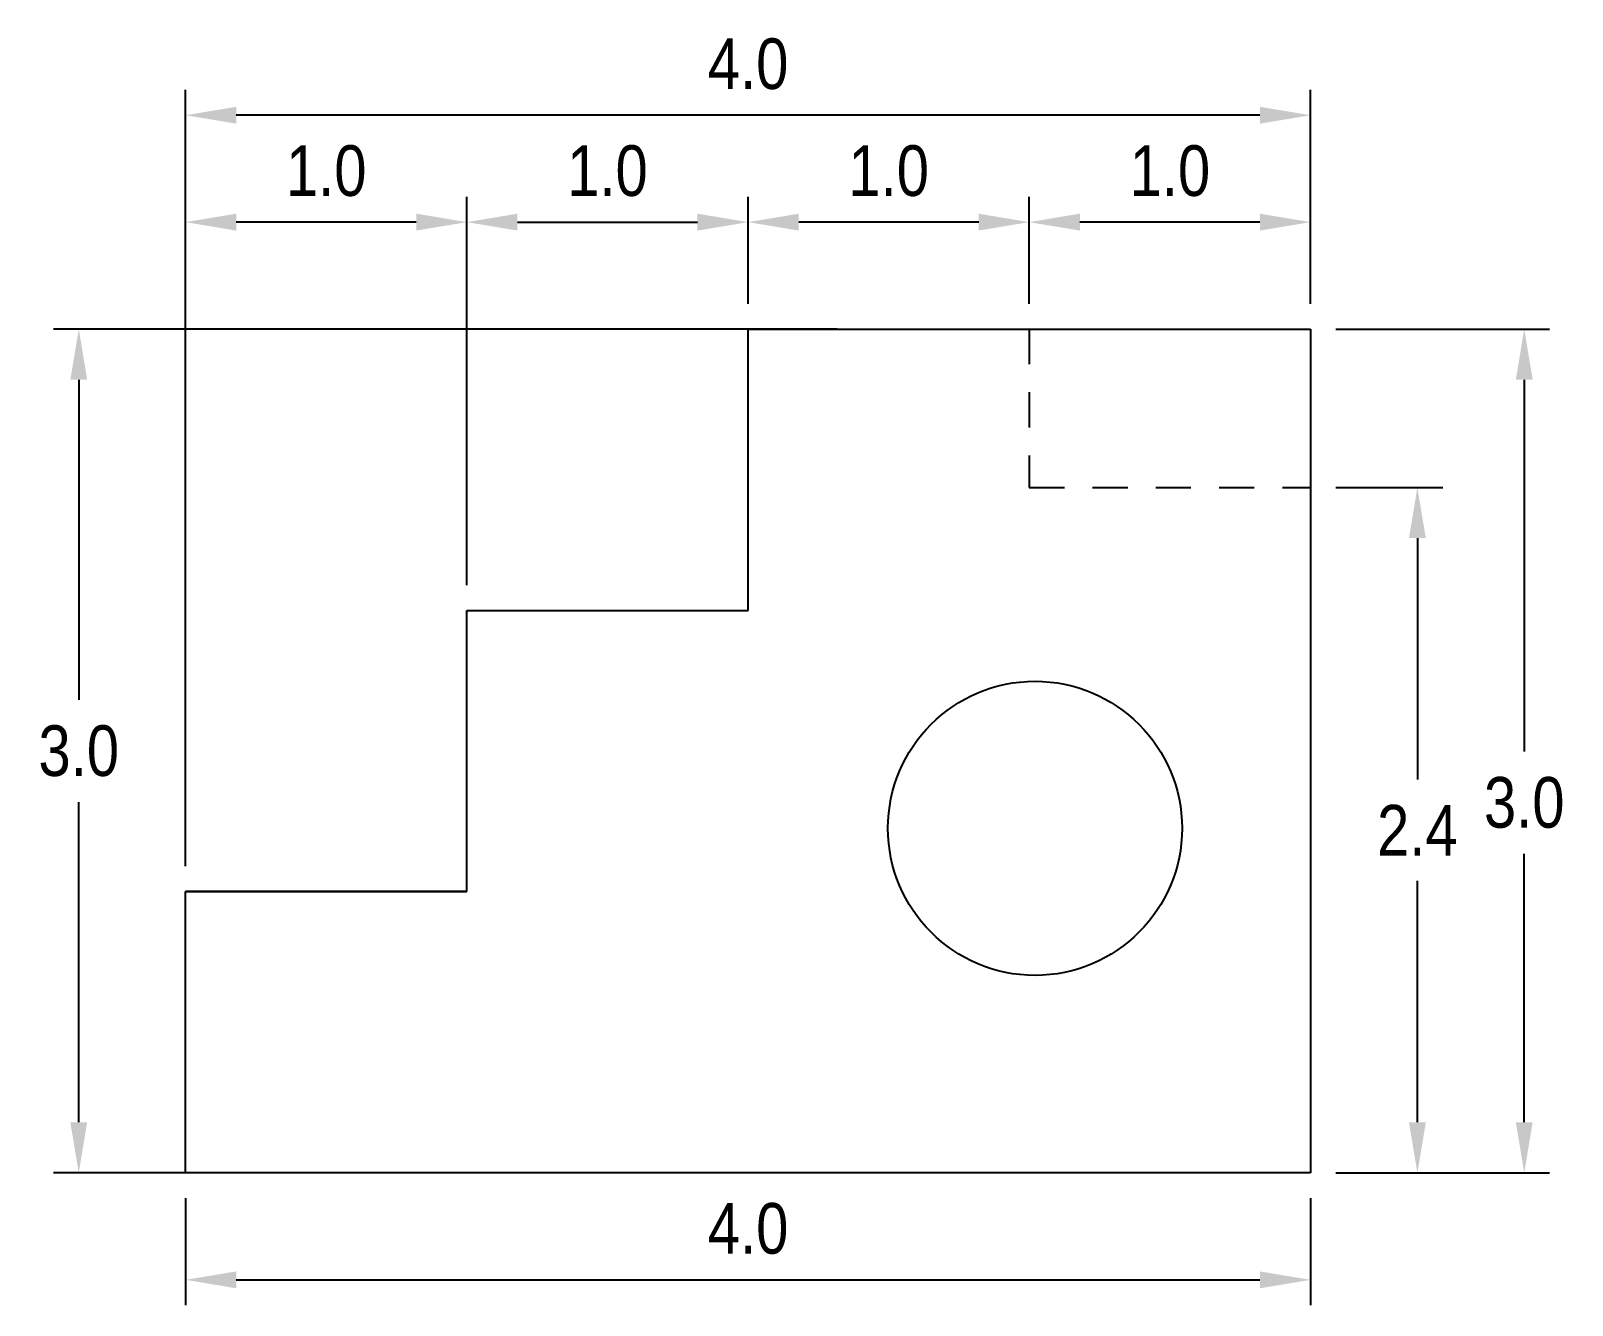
# Model space of a CAD drawing. Header units: inches. Extents: x 17.11 to 22.59, y 12.2 to 16.73.
import ezdxf

# ---------------------------------------------------------------- set-up
doc = ezdxf.new("R2010")
doc.units = ezdxf.units.IN
doc.header["$MEASUREMENT"] = 0
doc.linetypes.add('HIDDEN2', pattern=[0.1875, 0.125, -0.0625])
doc.layers.get('Defpoints').update_dxf_attribs({"lineweight": 0})
for name, color, linetype, lineweight in [('1-Dimensions', 170, 'Continuous', 18), ('1-Hidden Objects', 7, 'HIDDEN2', 25), ('1-Objects', 7, 'Continuous', 25)]:
    doc.layers.add(name, color=color, linetype=linetype, lineweight=lineweight)
doc.styles.get("Standard").update_dxf_attribs({"font": 'ARIALN.TTF'})
doc.dimstyles.get("Standard").update_dxf_attribs({"dimtxt": 0.18, "dimasz": 0.18, "dimexe": 0.09, "dimexo": 0.09, "dimgap": 0.09, "dimtad": 1, "dimtih": 1, "dimtoh": 1, "dimdec": 1, "dimzin": 0, "dimdsep": 46, "dimtxsty": 'Standard', "dimcen": 0.09, "dimadec": 0, "dimazin": 0, "dimtfac": 1, "dimtdec": 1, "dimtofl": 0, "dimtmove": 0, "dimatfit": 3, "dimfxl": 1, "dimtolj": 1, "dimtzin": 0, "dimarcsym": 0})

# ---------------------------------------------------------------- blocks, each defined once
blk = doc.blocks.new('*D3')
at = {"layer": '1-Dimensions', "color": 0, "lineweight": -2, "transparency": 16777216}
for p, q in [((17.6616, 12.5821), (17.6616, 12.2021)), ((21.6616, 12.5821), (21.6616, 12.2021)), ((17.8416, 12.2921), (21.4816, 12.2921))]:
    blk.add_line(p, q, dxfattribs=at)
at = {"layer": '1-Dimensions', "color": 0, "transparency": 16777216}
for points in [[(17.8416, 12.3221), (17.8416, 12.2621), (17.6616, 12.2921)], [(21.4816, 12.3221), (21.4816, 12.2621), (21.6616, 12.2921)]]:
    blk.add_solid(points, dxfattribs=at)
at = {"layer": 'Defpoints', "color": 0, "transparency": 16777216}
for p in [(17.6616, 12.6721), (21.6616, 12.6721), (21.6616, 12.2921)]:
    blk.add_point(p, dxfattribs=at)
at = {"layer": '1-Dimensions', "color": 0, "transparency": 16777216, "insert": (19.6616, 12.474), "char_height": 0.18, "attachment_point": 5}
blk.add_mtext('\\A1;4.0', dxfattribs=at)
blk = doc.blocks.new('*D4')
at = {"layer": '1-Dimensions', "color": 0, "lineweight": -2, "transparency": 16777216}
for p, q in [((18.6616, 14.7621), (18.6616, 16.1421)), ((19.6616, 15.7621), (19.6616, 16.1421)), ((18.8416, 16.0521), (19.4816, 16.0521))]:
    blk.add_line(p, q, dxfattribs=at)
at = {"layer": '1-Dimensions', "color": 0, "transparency": 16777216}
for points in [[(18.8416, 16.0821), (18.8416, 16.0221), (18.6616, 16.0521)], [(19.4816, 16.0821), (19.4816, 16.0221), (19.6616, 16.0521)]]:
    blk.add_solid(points, dxfattribs=at)
at = {"layer": 'Defpoints', "color": 0, "transparency": 16777216}
for p in [(19.6616, 16.0521), (19.6616, 15.6721), (18.6616, 14.6721)]:
    blk.add_point(p, dxfattribs=at)
at = {"layer": '1-Dimensions', "color": 0, "transparency": 16777216, "insert": (19.1616, 16.234), "char_height": 0.18, "attachment_point": 5}
blk.add_mtext('\\A1;1.0', dxfattribs=at)
blk = doc.blocks.new('*D5')
at = {"layer": '1-Dimensions', "color": 0, "lineweight": -2, "transparency": 16777216}
for p, q in [((21.7516, 15.1087), (22.1316, 15.1087)), ((22.0416, 14.9287), (22.0416, 14.0708)), ((22.0416, 12.8521), (22.0416, 13.71)), ((21.7516, 12.6721), (22.1316, 12.6721))]:
    blk.add_line(p, q, dxfattribs=at)
at = {"layer": '1-Dimensions', "color": 0, "transparency": 16777216}
for points in [[(22.0116, 14.9287), (22.0716, 14.9287), (22.0416, 15.1087)], [(22.0116, 12.8521), (22.0716, 12.8521), (22.0416, 12.6721)]]:
    blk.add_solid(points, dxfattribs=at)
at = {"layer": 'Defpoints', "color": 0, "transparency": 16777216}
for p in [(21.6616, 15.1087), (22.0416, 15.1087), (21.6616, 12.6721)]:
    blk.add_point(p, dxfattribs=at)
at = {"layer": '1-Dimensions', "color": 0, "transparency": 16777216, "insert": (22.0416, 13.8904), "char_height": 0.18, "attachment_point": 5}
blk.add_mtext('\\A1;2.4', dxfattribs=at)
blk = doc.blocks.new('*D6')
at = {"layer": '1-Dimensions', "color": 0, "lineweight": -2, "transparency": 16777216}
for p, q in [((21.7516, 15.6721), (22.5116, 15.6721)), ((22.4216, 15.4921), (22.4216, 14.1701)), ((22.4216, 12.8521), (22.4216, 13.8063)), ((21.7516, 12.6721), (22.5116, 12.6721))]:
    blk.add_line(p, q, dxfattribs=at)
at = {"layer": '1-Dimensions', "color": 0, "transparency": 16777216}
for points in [[(22.3916, 15.4921), (22.4516, 15.4921), (22.4216, 15.6721)], [(22.3916, 12.8521), (22.4516, 12.8521), (22.4216, 12.6721)]]:
    blk.add_solid(points, dxfattribs=at)
at = {"layer": 'Defpoints', "color": 0, "transparency": 16777216}
for p in [(21.6616, 15.6721), (22.4216, 15.6721), (21.6616, 12.6721)]:
    blk.add_point(p, dxfattribs=at)
at = {"layer": '1-Dimensions', "color": 0, "transparency": 16777216, "insert": (22.4216, 13.9882), "char_height": 0.18, "attachment_point": 5}
blk.add_mtext('\\A1;3.0', dxfattribs=at)
blk = doc.blocks.new('*D7')
at = {"layer": '1-Dimensions', "color": 0, "lineweight": -2, "transparency": 16777216}
for p, q in [((17.6616, 13.7621), (17.6616, 16.1421)), ((18.6616, 14.7621), (18.6616, 16.1421)), ((18.4816, 16.0521), (17.8416, 16.0521))]:
    blk.add_line(p, q, dxfattribs=at)
at = {"layer": '1-Dimensions', "color": 0, "transparency": 16777216}
for points in [[(17.8416, 16.0821), (17.8416, 16.0221), (17.6616, 16.0521)], [(18.4816, 16.0821), (18.4816, 16.0221), (18.6616, 16.0521)]]:
    blk.add_solid(points, dxfattribs=at)
at = {"layer": 'Defpoints', "color": 0, "transparency": 16777216}
for p in [(17.6616, 16.0521), (18.6616, 14.6721), (17.6616, 13.6721)]:
    blk.add_point(p, dxfattribs=at)
at = {"layer": '1-Dimensions', "color": 0, "transparency": 16777216, "insert": (18.1616, 16.234), "char_height": 0.18, "attachment_point": 5}
blk.add_mtext('\\A1;1.0', dxfattribs=at)
blk = doc.blocks.new('*D8')
at = {"layer": '1-Dimensions', "color": 0, "lineweight": -2, "transparency": 16777216}
for p, q in [((19.9779, 15.6721), (17.1916, 15.6721)), ((17.2816, 15.4921), (17.2816, 14.354)), ((17.2816, 12.8521), (17.2816, 13.9902)), ((17.9779, 12.6721), (17.1916, 12.6721))]:
    blk.add_line(p, q, dxfattribs=at)
at = {"layer": '1-Dimensions', "color": 0, "transparency": 16777216}
for points in [[(17.2516, 15.4921), (17.3116, 15.4921), (17.2816, 15.6721)], [(17.2516, 12.8521), (17.3116, 12.8521), (17.2816, 12.6721)]]:
    blk.add_solid(points, dxfattribs=at)
at = {"layer": 'Defpoints', "color": 0, "transparency": 16777216}
for p in [(20.0679, 15.6721), (17.2816, 12.6721), (18.0679, 12.6721)]:
    blk.add_point(p, dxfattribs=at)
at = {"layer": '1-Dimensions', "color": 0, "transparency": 16777216, "insert": (17.2816, 14.1721), "char_height": 0.18, "attachment_point": 5}
blk.add_mtext('\\A1;3.0', dxfattribs=at)
blk = doc.blocks.new('*D9')
at = {"layer": '1-Dimensions', "color": 0, "lineweight": -2, "transparency": 16777216}
for p, q in [((20.6616, 15.7621), (20.6616, 16.1421)), ((21.6616, 15.7621), (21.6616, 16.1421)), ((21.4816, 16.0521), (20.8416, 16.0521))]:
    blk.add_line(p, q, dxfattribs=at)
at = {"layer": '1-Dimensions', "color": 0, "transparency": 16777216}
for points in [[(20.8416, 16.0821), (20.8416, 16.0221), (20.6616, 16.0521)], [(21.4816, 16.0821), (21.4816, 16.0221), (21.6616, 16.0521)]]:
    blk.add_solid(points, dxfattribs=at)
at = {"layer": 'Defpoints', "color": 0, "transparency": 16777216}
for p in [(20.6616, 16.0521), (20.6616, 15.6721), (21.6616, 15.6721)]:
    blk.add_point(p, dxfattribs=at)
at = {"layer": '1-Dimensions', "color": 0, "transparency": 16777216, "insert": (21.1616, 16.234), "char_height": 0.18, "attachment_point": 5}
blk.add_mtext('\\A1;1.0', dxfattribs=at)
blk = doc.blocks.new('*D10')
at = {"layer": '1-Dimensions', "color": 0, "lineweight": -2, "transparency": 16777216}
for p, q in [((19.6616, 15.7621), (19.6616, 16.1421)), ((20.6616, 15.7621), (20.6616, 16.1421)), ((20.4816, 16.0521), (19.8416, 16.0521))]:
    blk.add_line(p, q, dxfattribs=at)
at = {"layer": '1-Dimensions', "color": 0, "transparency": 16777216}
for points in [[(19.8416, 16.0821), (19.8416, 16.0221), (19.6616, 16.0521)], [(20.4816, 16.0821), (20.4816, 16.0221), (20.6616, 16.0521)]]:
    blk.add_solid(points, dxfattribs=at)
at = {"layer": 'Defpoints', "color": 0, "transparency": 16777216}
for p in [(19.6616, 16.0521), (19.6616, 15.6721), (20.6616, 15.6721)]:
    blk.add_point(p, dxfattribs=at)
at = {"layer": '1-Dimensions', "color": 0, "transparency": 16777216, "insert": (20.1616, 16.234), "char_height": 0.18, "attachment_point": 5}
blk.add_mtext('\\A1;1.0', dxfattribs=at)
blk = doc.blocks.new('*D11')
at = {"layer": '1-Dimensions', "color": 0, "lineweight": -2, "transparency": 16777216}
for p, q in [((17.6616, 13.7621), (17.6616, 16.5221)), ((21.6616, 15.7621), (21.6616, 16.5221)), ((21.4816, 16.4321), (17.8416, 16.4321))]:
    blk.add_line(p, q, dxfattribs=at)
at = {"layer": '1-Dimensions', "color": 0, "transparency": 16777216}
for points in [[(17.8416, 16.4621), (17.8416, 16.4021), (17.6616, 16.4321)], [(21.4816, 16.4621), (21.4816, 16.4021), (21.6616, 16.4321)]]:
    blk.add_solid(points, dxfattribs=at)
at = {"layer": 'Defpoints', "color": 0, "transparency": 16777216}
for p in [(17.6616, 16.4321), (21.6616, 15.6721), (17.6616, 13.6721)]:
    blk.add_point(p, dxfattribs=at)
at = {"layer": '1-Dimensions', "color": 0, "transparency": 16777216, "insert": (19.6616, 16.614), "char_height": 0.18, "attachment_point": 5}
blk.add_mtext('\\A1;4.0', dxfattribs=at)

msp = doc.modelspace()

# ---------------------------------------------------------------- linework, layer by layer
at = {"layer": '1-Hidden Objects'}
for p, q in [((20.6616, 15.6721), (20.6616, 15.1087)), ((20.6616, 15.1087), (21.6616, 15.1087))]:
    msp.add_line(p, q, dxfattribs=at)
at = {"layer": '1-Objects'}
for p, q in [((19.6616, 14.6721), (19.6616, 15.6721)), ((19.6616, 15.6721), (21.6616, 15.6721)), ((21.6616, 15.6721), (21.6616, 12.6721)), ((18.6616, 13.6721), (18.6616, 14.6721)), ((18.6616, 14.6721), (19.6616, 14.6721)), ((17.6616, 13.6721), (18.6616, 13.6721)), ((18.6616, 13.6721), (17.6616, 13.6721)), ((17.6616, 12.6721), (17.6616, 13.6721)), ((21.6616, 12.6721), (17.6616, 12.6721))]:
    msp.add_line(p, q, dxfattribs=at)
msp.add_circle((20.6819, 13.8972), 0.5228, dxfattribs=at)

# ---------------------------------------------------------------- dimensions: what is measured, and where the dimension line sits
at = {"layer": '1-Dimensions'}
for base, p1, p2, picture, middle in [((17.6616, 16.4321), (21.6616, 15.6721), (17.6616, 13.6721), '*D11', (19.6616, 16.614)), ((19.6616, 16.0521), (20.6616, 15.6721), (19.6616, 15.6721), '*D10', (20.1616, 16.234)), ((20.6616, 16.0521), (21.6616, 15.6721), (20.6616, 15.6721), '*D9', (21.1616, 16.234)), ((21.6616, 12.2921), (17.6616, 12.6721), (21.6616, 12.6721), '*D3', (19.6616, 12.474))]:
    dim = msp.add_linear_dim(base=base, p1=p1, p2=p2, dimstyle='Standard', dxfattribs=at)
    dim.commit()
    dim.dimension.update_dxf_attribs({"geometry": picture, "text_midpoint": middle})
dim = msp.add_linear_dim(base=(17.6616, 16.0521), p1=(18.6616, 14.6721), p2=(17.6616, 13.6721), dimstyle='Standard', override={"dimdec": 1}, dxfattribs=at)
dim.commit()
dim.dimension.update_dxf_attribs({"geometry": '*D7', "text_midpoint": (18.1616, 16.234)})
dim = msp.add_linear_dim(base=(19.6616, 16.0521), p1=(18.6616, 14.6721), p2=(19.6616, 15.6721), dimstyle='Standard', override={"dimdec": 1, "dimtmove": 0}, dxfattribs=at)
dim.commit()
dim.dimension.update_dxf_attribs({"geometry": '*D4', "text_midpoint": (19.1616, 16.0521), "dimtype": 160})
dim = msp.add_linear_dim(base=(17.2816, 12.6721), p1=(20.0679, 15.6721), p2=(18.0679, 12.6721), angle=90, dimstyle='Standard', override={"dimdec": 1}, dxfattribs=at)
dim.commit()
dim.dimension.update_dxf_attribs({"geometry": '*D8', "text_midpoint": (17.2816, 14.1721)})
dim = msp.add_linear_dim(base=(22.4216, 15.6721), p1=(21.6616, 12.6721), p2=(21.6616, 15.6721), angle=90, dimstyle='Standard', dxfattribs=at)
dim.commit()
dim.dimension.update_dxf_attribs({"geometry": '*D6', "text_midpoint": (22.4216, 13.9882), "dimtype": 160})
dim = msp.add_linear_dim(base=(22.0416, 15.1087), p1=(21.6616, 12.6721), p2=(21.6616, 15.1087), angle=90, dimstyle='Standard', dxfattribs=at)
dim.commit()
dim.dimension.update_dxf_attribs({"geometry": '*D5', "text_midpoint": (22.0416, 13.8904)})

doc.saveas('drawing.dxf')
